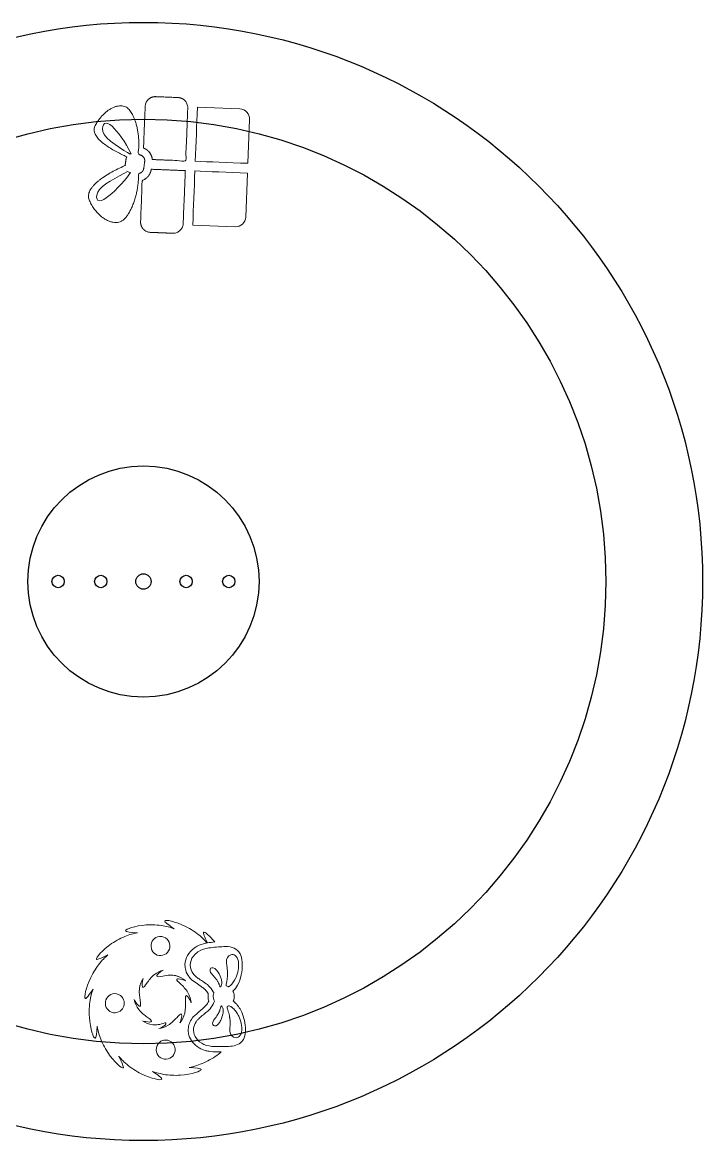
# Model space of a CAD drawing. Header units: inches. Extents: x 17704.8 to 17804.7, y 16344.8 to 16384.9.
# Drawn here: x 17793.46 to 17797.45, y 16365.11 to 16371.67 of the extents above; entities that cross this region are included whole.
import ezdxf

# ---------------------------------------------------------------- set-up
doc = ezdxf.new("R2010")
doc.units = ezdxf.units.IN
doc.header["$MEASUREMENT"] = 0
doc.layers.add('Layer 1', color=7, linetype='Continuous')

msp = doc.modelspace()

# ---------------------------------------------------------------- linework, layer by layer
at = {"color": 1, "linetype": 'ByBlock'}
msp.add_circle((17794.1726, 16368.3911), 3.2765, dxfattribs=at)
at = {"color": 3, "linetype": 'ByBlock'}
for centre, radius in [((17794.1726, 16368.3911), 2.7095), ((17794.1726, 16368.3911), 0.6772), ((17794.1726, 16368.3911), 0.045), ((17793.6726, 16368.3911), 0.0365), ((17793.9226, 16368.3911), 0.0365), ((17794.4226, 16368.3911), 0.0365), ((17794.6726, 16368.3911), 0.0365)]:
    msp.add_circle(centre, radius, dxfattribs=at)
at = {"layer": 'Layer 1', "color": 2, "lineweight": 0}
for points, weights, knots in [([(17794.3758, 16371.227), (17794.3758, 16371.227), (17794.2441, 16371.2322), (17794.2441, 16371.2322), (17794.2116, 16371.2335), (17794.1839, 16371.2078), (17794.1827, 16371.1752), (17794.1827, 16371.1752), (17794.173, 16370.9311), (17794.173, 16370.9311), (17794.2025, 16370.9201), (17794.2215, 16370.8951), (17794.2243, 16370.8638), (17794.2896, 16370.8612), (17794.3549, 16370.8586), (17794.4202, 16370.856), (17794.4202, 16370.856), (17794.4325, 16371.1653), (17794.4325, 16371.1653), (17794.4338, 16371.1979), (17794.4083, 16371.2257), (17794.3758, 16371.227)], [1, 1, 1, 1, 1, 1, 1, 1, 1, 1, 0.897236636916, 0.897236636916, 1, 1, 1, 1, 1, 1, 1, 1, 1, 1], [0, 0, 0, 0, 1, 1, 1, 2, 2, 2, 3, 3, 3, 4.125261, 4.125261, 4.125261, 5.125261, 5.125261, 5.125261, 6.125261, 6.125261, 6.125261, 7.125261, 7.125261, 7.125261, 7.125261]), ([(17793.8907, 16371.0642), (17793.8521, 16370.9919), (17793.9908, 16370.9174), (17794.0751, 16370.88), (17794.0729, 16370.8762), (17794.0714, 16370.8722), (17794.0708, 16370.8676), (17794.0708, 16370.8676), (17794.0652, 16370.8289), (17794.0652, 16370.8289), (17793.9697, 16370.7859), (17793.8203, 16370.704), (17793.8559, 16370.6244), (17793.9076, 16370.509), (17794.0154, 16370.4618), (17794.0655, 16370.52), (17794.1068, 16370.5682), (17794.1436, 16370.6619), (17794.1443, 16370.7817), (17794.1603, 16370.7839), (17794.1717, 16370.7952), (17794.1741, 16370.8112), (17794.1765, 16370.8253), (17794.1785, 16370.8394), (17794.1801, 16370.8536), (17794.1819, 16370.873), (17794.1698, 16370.8884), (17794.1505, 16370.8913), (17794.1474, 16370.8918), (17794.1442, 16370.8923), (17794.1411, 16370.8926), (17794.1564, 16371.014), (17794.127, 16371.1096), (17794.0886, 16371.1565), (17794.0466, 16371.208), (17793.9451, 16371.1663), (17793.8907, 16371.0642)], [1, 1, 1, 1, 1, 1, 1, 1, 1, 1, 1, 1, 1, 1, 1, 1, 1, 1, 1, 0.865917913599, 0.865917913599, 1, 0.999749960957, 0.999749960957, 1, 0.818790837186, 0.818790837186, 1, 0.999822457114, 0.999822457114, 1, 1, 1, 1, 1, 1, 1], [0, 0, 0, 0, 1, 1, 1, 2, 2, 2, 3, 3, 3, 4, 4, 4, 5, 5, 5, 6, 6, 6, 7.290741, 7.290741, 7.290741, 7.34552, 7.34552, 7.34552, 8.855768, 8.855768, 8.855768, 8.901927, 8.901927, 8.901927, 9.901927, 9.901927, 9.901927, 10.901927, 10.901927, 10.901927, 10.901927]), ([(17794.1559, 16370.4988), (17794.1546, 16370.4661), (17794.1801, 16370.4383), (17794.2126, 16370.437), (17794.2126, 16370.437), (17794.3443, 16370.4318), (17794.3443, 16370.4318), (17794.3768, 16370.4305), (17794.4044, 16370.4562), (17794.4057, 16370.4889), (17794.4057, 16370.4889), (17794.418, 16370.7989), (17794.418, 16370.7989), (17794.3514, 16370.8015), (17794.2849, 16370.8042), (17794.2183, 16370.8068), (17794.2182, 16370.8059), (17794.218, 16370.805), (17794.2179, 16370.8042), (17794.2133, 16370.7743), (17794.194, 16370.7511), (17794.1655, 16370.7413), (17794.1635, 16370.6908), (17794.1559, 16370.4988), (17794.1559, 16370.4988)], [1, 1, 1, 1, 1, 1, 1, 1, 1, 1, 1, 1, 1, 1, 1, 1, 0.999999127394, 0.999999127394, 1, 0.904100315766, 0.904100315766, 1, 1, 1, 1], [0, 0, 0, 0, 1, 1, 1, 2, 2, 2, 3, 3, 3, 4, 4, 4, 5, 5, 5, 5.003236, 5.003236, 5.003236, 6.089282, 6.089282, 6.089282, 6.957899, 6.957899, 6.957899, 6.957899])]:
    msp.add_rational_spline(points, weights, degree=3, knots=knots, dxfattribs=at)
for points, knots in [([(17794.738, 16371.1602), (17794.738, 16371.1602), (17794.489, 16371.1701), (17794.489, 16371.1701), (17794.4848, 16371.0647), (17794.4806, 16370.9592), (17794.4764, 16370.8538), (17794.5555, 16370.8506), (17794.6699, 16370.8461), (17794.7844, 16370.8416), (17794.7844, 16370.8416), (17794.7946, 16371.0986), (17794.7946, 16371.0986), (17794.7959, 16371.1312), (17794.7703, 16371.1589), (17794.738, 16371.1602)], [0, 0, 0, 0, 1, 1, 1, 2, 2, 2, 3, 3, 3, 4, 4, 4, 5, 5, 5, 5]), ([(17793.9344, 16371.0278), (17793.9253, 16371.0778), (17793.9548, 16371.0909), (17793.9886, 16371.0589), (17794.0216, 16371.0279), (17794.0679, 16370.9673), (17794.0999, 16370.8969), (17794.0982, 16370.8966), (17794.0966, 16370.8963), (17794.095, 16370.8958), (17794.0638, 16370.9133), (17793.9424, 16370.9842), (17793.9344, 16371.0278)], [0, 0, 0, 0, 1, 1, 1, 2, 2, 2, 3, 3, 3, 4, 4, 4, 4]), ([(17794.0977, 16370.787), (17794.0501, 16370.7219), (17793.9937, 16370.6673), (17793.9551, 16370.6386), (17793.9123, 16370.6067), (17793.8844, 16370.6213), (17793.9054, 16370.6731), (17793.9208, 16370.7113), (17794.0258, 16370.7664), (17794.0802, 16370.793), (17794.0843, 16370.7902), (17794.089, 16370.7882), (17794.0943, 16370.7874), (17794.0943, 16370.7874), (17794.0977, 16370.787), (17794.0977, 16370.787)], [0, 0, 0, 0, 1, 1, 1, 2, 2, 2, 3, 3, 3, 4, 4, 4, 5, 5, 5, 5]), ([(17794.7719, 16370.5266), (17794.7719, 16370.5266), (17794.7821, 16370.7845), (17794.7821, 16370.7845), (17794.6677, 16370.789), (17794.5532, 16370.7935), (17794.4742, 16370.7967), (17794.47, 16370.691), (17794.4658, 16370.5853), (17794.4616, 16370.4796), (17794.4616, 16370.4796), (17794.7106, 16370.4697), (17794.7106, 16370.4697), (17794.743, 16370.4684), (17794.7706, 16370.4941), (17794.7719, 16370.5266)], [0, 0, 0, 0, 1, 1, 1, 2, 2, 2, 3, 3, 3, 4, 4, 4, 5, 5, 5, 5]), ([(17794.4406, 16366.0735), (17794.4312, 16366.0856), (17794.4244, 16366.0989), (17794.4204, 16366.1128), (17794.4188, 16366.1184), (17794.4177, 16366.124), (17794.417, 16366.1298), (17794.4167, 16366.1324), (17794.4163, 16366.1351), (17794.4162, 16366.1378), (17794.416, 16366.141), (17794.416, 16366.1442), (17794.4161, 16366.1474), (17794.4174, 16366.1837), (17794.4369, 16366.2185), (17794.4696, 16366.2428), (17794.4714, 16366.2442), (17794.4733, 16366.2455), (17794.4752, 16366.2468), (17794.4904, 16366.2574), (17794.5073, 16366.2641), (17794.5248, 16366.2687), (17794.5317, 16366.2705), (17794.5386, 16366.2719), (17794.5456, 16366.2732), (17794.5369, 16366.2834), (17794.5219, 16366.2993), (17794.5022, 16366.3157), (17794.479, 16366.3352), (17794.4493, 16366.3549), (17794.4194, 16366.3697), (17794.3595, 16366.3997), (17794.301, 16366.4111), (17794.2978, 16366.402), (17794.2952, 16366.3952), (17794.3206, 16366.3788), (17794.3527, 16366.3561), (17794.3525, 16366.3562), (17794.3523, 16366.3563), (17794.3522, 16366.3563), (17794.341, 16366.3607), (17794.3173, 16366.3684), (17794.2876, 16366.3734), (17794.2579, 16366.3786), (17794.2225, 16366.3805), (17794.1894, 16366.3782), (17794.1227, 16366.3739), (17794.0665, 16366.354), (17794.0682, 16366.3445), (17794.0693, 16366.3373), (17794.0993, 16366.3359), (17794.1382, 16366.3326), (17794.1381, 16366.3325), (17794.1379, 16366.3325), (17794.1377, 16366.3325), (17794.1259, 16366.3306), (17794.1016, 16366.3253), (17794.0734, 16366.3145), (17794.0452, 16366.3039), (17794.0136, 16366.2876), (17793.9861, 16366.2688), (17793.9306, 16366.2312), (17793.8917, 16366.1855), (17793.8978, 16366.1781), (17793.9023, 16366.1724), (17793.929, 16366.1865), (17793.9643, 16366.2033), (17793.9642, 16366.2032), (17793.9641, 16366.2031), (17793.9639, 16366.203), (17793.9546, 16366.1954), (17793.9362, 16366.1784), (17793.9171, 16366.1548), (17793.8979, 16366.1313), (17793.8786, 16366.1011), (17793.8641, 16366.0708), (17793.8345, 16366.0101), (17793.8234, 16365.9507), (17793.8324, 16365.9474), (17793.8391, 16365.9447), (17793.8552, 16365.9705), (17793.8775, 16366.003), (17793.8775, 16366.0029), (17793.8774, 16366.0027), (17793.8773, 16366.0025), (17793.873, 16365.9912), (17793.8655, 16365.9671), (17793.8606, 16365.937), (17793.8555, 16365.9069), (17793.8537, 16365.8709), (17793.856, 16365.8373), (17793.8604, 16365.7696), (17793.88, 16365.7125), (17793.8894, 16365.7142), (17793.8965, 16365.7153), (17793.8978, 16365.7458), (17793.901, 16365.7854), (17793.9011, 16365.7852), (17793.9011, 16365.785), (17793.9011, 16365.7848), (17793.903, 16365.7728), (17793.9083, 16365.7481), (17793.9189, 16365.7195), (17793.9294, 16365.6908), (17793.9455, 16365.6587), (17793.9641, 16365.6308), (17794.0012, 16365.5743), (17794.0463, 16365.5348), (17794.0536, 16365.541), (17794.0592, 16365.5456), (17794.0453, 16365.5727), (17794.0286, 16365.6086), (17794.0287, 16365.6085), (17794.0288, 16365.6083), (17794.029, 16365.6082), (17794.0366, 16365.5987), (17794.0533, 16365.58), (17794.0766, 16365.5606), (17794.0998, 16365.5411), (17794.1295, 16365.5214), (17794.1594, 16365.5066), (17794.2193, 16365.4765), (17794.2778, 16365.4652), (17794.281, 16365.4743), (17794.2836, 16365.4811), (17794.2582, 16365.4975), (17794.2261, 16365.5202), (17794.2263, 16365.5201), (17794.2265, 16365.52), (17794.2266, 16365.5199), (17794.2378, 16365.5156), (17794.2615, 16365.5079), (17794.2912, 16365.5028), (17794.3209, 16365.4977), (17794.3563, 16365.4958), (17794.3894, 16365.4981), (17794.4561, 16365.5024), (17794.5123, 16365.5223), (17794.5106, 16365.5318), (17794.5095, 16365.539), (17794.4795, 16365.5403), (17794.4405, 16365.5437), (17794.4407, 16365.5437), (17794.4409, 16365.5437), (17794.4411, 16365.5438), (17794.4529, 16365.5456), (17794.4772, 16365.551), (17794.5054, 16365.5617), (17794.5336, 16365.5723), (17794.5652, 16365.5886), (17794.5927, 16365.6075), (17794.6058, 16365.6163), (17794.6178, 16365.6256), (17794.6287, 16365.6347), (17794.6283, 16365.6347), (17794.628, 16365.6347), (17794.6277, 16365.6347), (17794.6065, 16365.6345), (17794.5839, 16365.6342), (17794.5616, 16365.6372), (17794.5542, 16365.6382), (17794.5468, 16365.6395), (17794.5395, 16365.6414), (17794.5252, 16365.645), (17794.5113, 16365.6503), (17794.4983, 16365.6585), (17794.4688, 16365.6761), (17794.4479, 16365.7027), (17794.4394, 16365.7327), (17794.438, 16365.7376), (17794.4369, 16365.7426), (17794.4362, 16365.7477), (17794.4357, 16365.7509), (17794.4354, 16365.7541), (17794.4353, 16365.7573), (17794.4349, 16365.7636), (17794.4353, 16365.77), (17794.4361, 16365.7762), (17794.4389, 16365.7988), (17794.4486, 16365.8205), (17794.4647, 16365.8395), (17794.5193, 16365.8882), (17794.53, 16365.8968), (17794.5386, 16365.9063), (17794.5448, 16365.914), (17794.5503, 16365.9225), (17794.5555, 16365.9325), (17794.5532, 16365.9399), (17794.5517, 16365.9477), (17794.5513, 16365.9558), (17794.5509, 16365.9629), (17794.5515, 16365.9699), (17794.5526, 16365.9766), (17794.5467, 16365.9856), (17794.5406, 16365.9931), (17794.5339, 16365.9998), (17794.5316, 16366.0019), (17794.5292, 16366.0038), (17794.5268, 16366.0058), (17794.5186, 16366.0123), (17794.5094, 16366.0182), (17794.4529, 16366.0596), (17794.4484, 16366.064), (17794.4442, 16366.0686), (17794.4406, 16366.0735)], [0, 0, 0, 0, 1, 1, 1, 2, 2, 2, 3, 3, 3, 4, 4, 4, 5, 5, 5, 6, 6, 6, 7, 7, 7, 8, 8, 8, 9, 9, 9, 10, 10, 10, 11, 11, 11, 12, 12, 12, 13, 13, 13, 14, 14, 14, 15, 15, 15, 16, 16, 16, 17, 17, 17, 18, 18, 18, 19, 19, 19, 20, 20, 20, 21, 21, 21, 22, 22, 22, 23, 23, 23, 24, 24, 24, 25, 25, 25, 26, 26, 26, 27, 27, 27, 28, 28, 28, 29, 29, 29, 30, 30, 30, 31, 31, 31, 32, 32, 32, 33, 33, 33, 34, 34, 34, 35, 35, 35, 36, 36, 36, 37, 37, 37, 38, 38, 38, 39, 39, 39, 40, 40, 40, 41, 41, 41, 42, 42, 42, 43, 43, 43, 44, 44, 44, 45, 45, 45, 46, 46, 46, 47, 47, 47, 48, 48, 48, 49, 49, 49, 50, 50, 50, 51, 51, 51, 52, 52, 52, 53, 53, 53, 54, 54, 54, 55, 55, 55, 56, 56, 56, 57, 57, 57, 58, 58, 58, 59, 59, 59, 60, 60, 60, 61, 61, 61, 62, 62, 62, 63, 63, 63, 64, 64, 64, 65, 65, 65, 66, 66, 66, 67, 67, 67, 68, 68, 68, 68]), ([(17794.5252, 16366.3352), (17794.5199, 16366.3309), (17794.5321, 16366.3065), (17794.5475, 16366.2735), (17794.562, 16366.2759), (17794.5766, 16366.2773), (17794.5907, 16366.2786), (17794.5603, 16366.3165), (17794.5309, 16366.3401), (17794.5252, 16366.3352)], [0, 0, 0, 0, 1, 1, 1, 2, 2, 2, 3, 3, 3, 3]), ([(17794.311, 16366.2951), (17794.3207, 16366.2856), (17794.327, 16366.2725), (17794.3277, 16366.2577), (17794.3293, 16366.2268), (17794.3058, 16366.2004), (17794.2753, 16366.1989), (17794.2447, 16366.1974), (17794.2188, 16366.2212), (17794.2172, 16366.2522), (17794.2157, 16366.2818), (17794.2372, 16366.3072), (17794.2658, 16366.3107), (17794.267, 16366.3108), (17794.2683, 16366.311), (17794.2696, 16366.3111), (17794.2856, 16366.3119), (17794.3004, 16366.3056), (17794.311, 16366.2951)], [0, 0, 0, 0, 1, 1, 1, 2, 2, 2, 3, 3, 3, 4, 4, 4, 5, 5, 5, 6, 6, 6, 6]), ([(17794.5608, 16366.2442), (17794.5592, 16366.244), (17794.5575, 16366.2437), (17794.5559, 16366.2434), (17794.5338, 16366.2399), (17794.5123, 16366.2342), (17794.4945, 16366.2227), (17794.4922, 16366.2212), (17794.4899, 16366.2196), (17794.4877, 16366.2178), (17794.4517, 16366.1911), (17794.4387, 16366.1516), (17794.4516, 16366.1161), (17794.4567, 16366.102), (17794.4659, 16366.0885), (17794.4795, 16366.0767), (17794.4857, 16366.0713), (17794.4922, 16366.0665), (17794.4989, 16366.0619), (17794.5075, 16366.056), (17794.5162, 16366.0505), (17794.5248, 16366.0449), (17794.5352, 16366.038), (17794.5455, 16366.0309), (17794.5547, 16366.0224), (17794.5547, 16366.0224), (17794.5547, 16366.0224), (17794.5547, 16366.0224), (17794.5656, 16366.0116), (17794.5743, 16365.9999), (17794.582, 16365.9873), (17794.5831, 16365.9854), (17794.5843, 16365.9836), (17794.5853, 16365.9817), (17794.5845, 16365.9793), (17794.5838, 16365.9768), (17794.5832, 16365.9743), (17794.582, 16365.9688), (17794.5814, 16365.9632), (17794.5817, 16365.9573), (17794.582, 16365.9514), (17794.5832, 16365.9458), (17794.5849, 16365.9405), (17794.586, 16365.9373), (17794.5873, 16365.9343), (17794.5888, 16365.9314), (17794.5876, 16365.9287), (17794.5864, 16365.926), (17794.5851, 16365.9234), (17794.579, 16365.9107), (17794.5718, 16365.8987), (17794.5627, 16365.8875), (17794.5623, 16365.887), (17794.5619, 16365.8864), (17794.5615, 16365.8859), (17794.5466, 16365.8692), (17794.5282, 16365.8565), (17794.5109, 16365.8419), (17794.5044, 16365.8364), (17794.498, 16365.8307), (17794.4921, 16365.8244), (17794.4879, 16365.8199), (17794.4844, 16365.8153), (17794.4812, 16365.8106), (17794.4729, 16365.7983), (17794.468, 16365.7854), (17794.4664, 16365.7724), (17794.4622, 16365.739), (17794.4794, 16365.7057), (17794.5143, 16365.6848), (17794.5184, 16365.6823), (17794.5226, 16365.6801), (17794.527, 16365.6782), (17794.546, 16365.6698), (17794.5676, 16365.6668), (17794.5895, 16365.6659), (17794.5926, 16365.6658), (17794.5957, 16365.6657), (17794.5989, 16365.6656), (17794.6008, 16365.6656), (17794.6026, 16365.6656), (17794.6045, 16365.6655), (17794.6197, 16365.6654), (17794.6348, 16365.6659), (17794.6488, 16365.6657), (17794.653, 16365.6658), (17794.6573, 16365.6658), (17794.6617, 16365.666), (17794.6892, 16365.6668), (17794.7196, 16365.6706), (17794.7417, 16365.6884), (17794.7687, 16365.7091), (17794.7732, 16365.7468), (17794.7703, 16365.7789), (17794.7671, 16365.813), (17794.7587, 16365.8486), (17794.7426, 16365.8793), (17794.7374, 16365.8892), (17794.7315, 16365.8985), (17794.7246, 16365.9072), (17794.7214, 16365.9112), (17794.7179, 16365.9151), (17794.7143, 16365.9188), (17794.7095, 16365.9238), (17794.7042, 16365.9284), (17794.6986, 16365.9328), (17794.703, 16365.942), (17794.7053, 16365.9524), (17794.7048, 16365.9634), (17794.7043, 16365.9733), (17794.7015, 16365.9826), (17794.697, 16365.9907), (17794.7076, 16366.0008), (17794.7163, 16366.0124), (17794.7235, 16366.0249), (17794.7446, 16366.0619), (17794.752, 16366.1073), (17794.7517, 16366.1497), (17794.7514, 16366.182), (17794.7431, 16366.219), (17794.7143, 16366.2369), (17794.6867, 16366.2549), (17794.6499, 16366.253), (17794.6195, 16366.2502), (17794.6171, 16366.25), (17794.6146, 16366.2497), (17794.612, 16366.2495), (17794.5971, 16366.248), (17794.5811, 16366.2468), (17794.5652, 16366.2448), (17794.5637, 16366.2446), (17794.5623, 16366.2444), (17794.5608, 16366.2442)], [0, 0, 0, 0, 1, 1, 1, 2, 2, 2, 3, 3, 3, 4, 4, 4, 5, 5, 5, 6, 6, 6, 7, 7, 7, 8, 8, 8, 9, 9, 9, 10, 10, 10, 11, 11, 11, 12, 12, 12, 13, 13, 13, 14, 14, 14, 15, 15, 15, 16, 16, 16, 17, 17, 17, 18, 18, 18, 19, 19, 19, 20, 20, 20, 21, 21, 21, 22, 22, 22, 23, 23, 23, 24, 24, 24, 25, 25, 25, 26, 26, 26, 27, 27, 27, 28, 28, 28, 29, 29, 29, 30, 30, 30, 31, 31, 31, 32, 32, 32, 33, 33, 33, 34, 34, 34, 35, 35, 35, 36, 36, 36, 37, 37, 37, 38, 38, 38, 39, 39, 39, 40, 40, 40, 41, 41, 41, 42, 42, 42, 43, 43, 43, 44, 44, 44, 44]), ([(17794.7292, 16366.1255), (17794.7278, 16366.111), (17794.7243, 16366.0942), (17794.7184, 16366.0784), (17794.7171, 16366.0748), (17794.7157, 16366.0711), (17794.7141, 16366.0676), (17794.7056, 16366.0488), (17794.6935, 16366.0332), (17794.6825, 16366.0243), (17794.6825, 16366.0242), (17794.6825, 16366.0242), (17794.6825, 16366.0242), (17794.6781, 16366.0206), (17794.674, 16366.0181), (17794.6704, 16366.0164), (17794.6699, 16366.0167), (17794.6694, 16366.0169), (17794.6688, 16366.0172), (17794.6686, 16366.0173), (17794.6683, 16366.0174), (17794.668, 16366.0176), (17794.6644, 16366.0192), (17794.6606, 16366.0204), (17794.6567, 16366.0213), (17794.6564, 16366.0258), (17794.6577, 16366.0322), (17794.6593, 16366.0397), (17794.6601, 16366.0434), (17794.661, 16366.0476), (17794.6618, 16366.0519), (17794.6635, 16366.061), (17794.6651, 16366.0711), (17794.6656, 16366.0815), (17794.6656, 16366.0817), (17794.6656, 16366.0819), (17794.6656, 16366.0821), (17794.6676, 16366.1122), (17794.6602, 16366.1443), (17794.6587, 16366.1551), (17794.6584, 16366.1569), (17794.6584, 16366.1588), (17794.6584, 16366.1606), (17794.6578, 16366.1801), (17794.6676, 16366.1991), (17794.685, 16366.2041), (17794.6932, 16366.2065), (17794.7019, 16366.2044), (17794.7095, 16366.1992), (17794.7193, 16366.1925), (17794.7271, 16366.1806), (17794.7293, 16366.1647), (17794.7302, 16366.1578), (17794.731, 16366.1434), (17794.7292, 16366.1255)], [0, 0, 0, 0, 1, 1, 1, 2, 2, 2, 3, 3, 3, 4, 4, 4, 5, 5, 5, 6, 6, 6, 7, 7, 7, 8, 8, 8, 9, 9, 9, 10, 10, 10, 11, 11, 11, 12, 12, 12, 13, 13, 13, 14, 14, 14, 15, 15, 15, 16, 16, 16, 17, 17, 17, 18, 18, 18, 18]), ([(17794.2987, 16365.8054), (17794.2692, 16365.7936), (17794.2477, 16365.7912), (17794.2272, 16365.7937), (17794.2044, 16365.7962), (17794.1839, 16365.8049), (17794.168, 16365.8159), (17794.1737, 16365.8142), (17794.1791, 16365.8128), (17794.1841, 16365.8119), (17794.2046, 16365.8079), (17794.2182, 16365.8093), (17794.2196, 16365.814), (17794.221, 16365.8189), (17794.2102, 16365.8266), (17794.1948, 16365.8378), (17794.1794, 16365.8489), (17794.1597, 16365.8641), (17794.1452, 16365.8829), (17794.1308, 16365.9009), (17794.1223, 16365.9219), (17794.1187, 16365.941), (17794.1215, 16365.9357), (17794.1244, 16365.9308), (17794.1273, 16365.9266), (17794.1297, 16365.923), (17794.1321, 16365.9198), (17794.1345, 16365.9169), (17794.1345, 16365.9169), (17794.1345, 16365.9169), (17794.1345, 16365.9168), (17794.1355, 16365.9155), (17794.1365, 16365.9143), (17794.1375, 16365.9132), (17794.1376, 16365.9131), (17794.1377, 16365.913), (17794.1378, 16365.9129), (17794.1393, 16365.9113), (17794.1407, 16365.9098), (17794.1421, 16365.9085), (17794.1435, 16365.9072), (17794.1447, 16365.9061), (17794.1459, 16365.9052), (17794.146, 16365.9051), (17794.1461, 16365.905), (17794.1462, 16365.905), (17794.1467, 16365.9046), (17794.1472, 16365.9043), (17794.1477, 16365.904), (17794.1482, 16365.9038), (17794.1486, 16365.9035), (17794.149, 16365.9033), (17794.1494, 16365.9031), (17794.1497, 16365.9029), (17794.1501, 16365.9028), (17794.1506, 16365.9026), (17794.151, 16365.9025), (17794.1514, 16365.9025), (17794.1517, 16365.9024), (17794.1519, 16365.9023), (17794.1522, 16365.9023), (17794.1528, 16365.9023), (17794.1534, 16365.9024), (17794.1538, 16365.9026), (17794.1544, 16365.9029), (17794.1547, 16365.9034), (17794.1551, 16365.9039), (17794.1552, 16365.9041), (17794.1553, 16365.9044), (17794.1554, 16365.9046), (17794.1556, 16365.905), (17794.1557, 16365.9054), (17794.1559, 16365.906), (17794.1559, 16365.9063), (17794.156, 16365.9067), (17794.1561, 16365.907), (17794.1561, 16365.9076), (17794.1562, 16365.9082), (17794.1562, 16365.9088), (17794.1562, 16365.9093), (17794.1563, 16365.9097), (17794.1563, 16365.9102), (17794.1563, 16365.9109), (17794.1563, 16365.9117), (17794.1562, 16365.9126), (17794.1562, 16365.9135), (17794.1561, 16365.9146), (17794.156, 16365.9157), (17794.1559, 16365.9164), (17794.1559, 16365.9172), (17794.1558, 16365.9179), (17794.1557, 16365.9189), (17794.1556, 16365.9199), (17794.1554, 16365.9209), (17794.1553, 16365.9215), (17794.1553, 16365.9221), (17794.1552, 16365.9228), (17794.155, 16365.9239), (17794.1548, 16365.9251), (17794.1546, 16365.9263), (17794.1546, 16365.9264), (17794.1546, 16365.9266), (17794.1546, 16365.9267), (17794.1541, 16365.93), (17794.1535, 16365.9335), (17794.1529, 16365.9373), (17794.1497, 16365.9562), (17794.1463, 16365.9811), (17794.1491, 16366.0047), (17794.1515, 16366.0278), (17794.1601, 16366.0487), (17794.1709, 16366.0647), (17794.1692, 16366.059), (17794.1679, 16366.0535), (17794.1669, 16366.0485), (17794.1631, 16366.0276), (17794.1645, 16366.0138), (17794.1691, 16366.0124), (17794.1739, 16366.0109), (17794.1815, 16366.0219), (17794.1925, 16366.0376), (17794.2035, 16366.0532), (17794.2184, 16366.0732), (17794.2369, 16366.0879), (17794.2528, 16366.1009), (17794.271, 16366.1092), (17794.2882, 16366.1134), (17794.2833, 16366.1107), (17794.2788, 16366.1079), (17794.2748, 16366.1052), (17794.2572, 16366.093), (17794.2484, 16366.082), (17794.2507, 16366.0777), (17794.2532, 16366.073), (17794.2665, 16366.0754), (17794.2856, 16366.0786), (17794.3153, 16366.0863), (17794.34, 16366.0868), (17794.3628, 16366.081), (17794.3851, 16366.0758), (17794.4045, 16366.0647), (17794.4188, 16366.0518), (17794.4134, 16366.0543), (17794.4082, 16366.0562), (17794.4034, 16366.0578), (17794.3835, 16366.0643), (17794.3698, 16366.0645), (17794.3679, 16366.06), (17794.3659, 16366.0554), (17794.3757, 16366.0463), (17794.3896, 16366.0333), (17794.4035, 16366.0204), (17794.4213, 16366.0029), (17794.4334, 16365.9826), (17794.4455, 16365.9629), (17794.4513, 16365.9411), (17794.4525, 16365.9217), (17794.4504, 16365.9273), (17794.4481, 16365.9324), (17794.4458, 16365.937), (17794.4438, 16365.9409), (17794.4418, 16365.9444), (17794.4399, 16365.9475), (17794.4399, 16365.9475), (17794.4399, 16365.9475), (17794.4398, 16365.9476), (17794.439, 16365.949), (17794.4381, 16365.9503), (17794.4372, 16365.9516), (17794.4372, 16365.9516), (17794.4371, 16365.9517), (17794.437, 16365.9518), (17794.4358, 16365.9537), (17794.4345, 16365.9553), (17794.4333, 16365.9568), (17794.4321, 16365.9583), (17794.431, 16365.9595), (17794.4299, 16365.9605), (17794.4298, 16365.9606), (17794.4297, 16365.9607), (17794.4296, 16365.9608), (17794.4292, 16365.9612), (17794.4287, 16365.9615), (17794.4283, 16365.9619), (17794.4279, 16365.9622), (17794.4274, 16365.9625), (17794.4271, 16365.9628), (17794.4267, 16365.963), (17794.4264, 16365.9632), (17794.4261, 16365.9634), (17794.4256, 16365.9636), (17794.4252, 16365.9638), (17794.4248, 16365.9639), (17794.4245, 16365.964), (17794.4243, 16365.9641), (17794.4241, 16365.9641), (17794.4234, 16365.9642), (17794.4228, 16365.9642), (17794.4223, 16365.964), (17794.4218, 16365.9638), (17794.4214, 16365.9634), (17794.421, 16365.9629), (17794.4208, 16365.9627), (17794.4207, 16365.9625), (17794.4206, 16365.9623), (17794.4203, 16365.9619), (17794.4201, 16365.9615), (17794.4199, 16365.9609), (17794.4198, 16365.9606), (17794.4197, 16365.9603), (17794.4196, 16365.9599), (17794.4195, 16365.9594), (17794.4193, 16365.9588), (17794.4192, 16365.9582), (17794.4192, 16365.9577), (17794.4191, 16365.9573), (17794.419, 16365.9568), (17794.4189, 16365.9561), (17794.4189, 16365.9553), (17794.4188, 16365.9544), (17794.4187, 16365.9535), (17794.4186, 16365.9524), (17794.4186, 16365.9513), (17794.4186, 16365.9506), (17794.4186, 16365.9498), (17794.4186, 16365.9491), (17794.4185, 16365.9481), (17794.4186, 16365.9471), (17794.4186, 16365.9461), (17794.4186, 16365.9454), (17794.4186, 16365.9449), (17794.4186, 16365.9442), (17794.4186, 16365.943), (17794.4186, 16365.9418), (17794.4187, 16365.9406), (17794.4187, 16365.9405), (17794.4187, 16365.9403), (17794.4187, 16365.9402), (17794.4188, 16365.9369), (17794.4189, 16365.9333), (17794.4191, 16365.9295), (17794.4199, 16365.9104), (17794.4202, 16365.8852), (17794.4146, 16365.8621), (17794.4094, 16365.8395), (17794.3983, 16365.8198), (17794.3857, 16365.8052), (17794.3881, 16365.8107), (17794.39, 16365.816), (17794.3916, 16365.8209), (17794.398, 16365.8411), (17794.3983, 16365.855), (17794.3939, 16365.8569), (17794.3893, 16365.859), (17794.3803, 16365.849), (17794.3675, 16365.8348), (17794.3548, 16365.8207), (17794.3375, 16365.8026), (17794.3174, 16365.7903), (17794.3, 16365.7792), (17794.2809, 16365.7732), (17794.2634, 16365.7712), (17794.2685, 16365.7733), (17794.2733, 16365.7755), (17794.2776, 16365.7777), (17794.2966, 16365.7877), (17794.3066, 16365.7975), (17794.3048, 16365.8021), (17794.3042, 16365.8038), (17794.3021, 16365.8049), (17794.2987, 16365.8054)], [0, 0, 0, 0, 0.881807, 0.881807, 0.881807, 1.881807, 1.881807, 1.881807, 2.881807, 2.881807, 2.881807, 3.881807, 3.881807, 3.881807, 4.881807, 4.881807, 4.881807, 5.881807, 5.881807, 5.881807, 6.881807, 6.881807, 6.881807, 7.881807, 7.881807, 7.881807, 8.881807, 8.881807, 8.881807, 9.881807, 9.881807, 9.881807, 10.881807, 10.881807, 10.881807, 11.881807, 11.881807, 11.881807, 12.881807, 12.881807, 12.881807, 13.881807, 13.881807, 13.881807, 14.881807, 14.881807, 14.881807, 15.881807, 15.881807, 15.881807, 16.881807, 16.881807, 16.881807, 17.881807, 17.881807, 17.881807, 18.881807, 18.881807, 18.881807, 19.881807, 19.881807, 19.881807, 20.881807, 20.881807, 20.881807, 21.881807, 21.881807, 21.881807, 22.881807, 22.881807, 22.881807, 23.881807, 23.881807, 23.881807, 24.881807, 24.881807, 24.881807, 25.881807, 25.881807, 25.881807, 26.881807, 26.881807, 26.881807, 27.881807, 27.881807, 27.881807, 28.881807, 28.881807, 28.881807, 29.881807, 29.881807, 29.881807, 30.881807, 30.881807, 30.881807, 31.881807, 31.881807, 31.881807, 32.881807, 32.881807, 32.881807, 33.881807, 33.881807, 33.881807, 34.881807, 34.881807, 34.881807, 35.881807, 35.881807, 35.881807, 36.881807, 36.881807, 36.881807, 37.881807, 37.881807, 37.881807, 38.881807, 38.881807, 38.881807, 39.881807, 39.881807, 39.881807, 40.881807, 40.881807, 40.881807, 41.881807, 41.881807, 41.881807, 42.881807, 42.881807, 42.881807, 43.881807, 43.881807, 43.881807, 44.881807, 44.881807, 44.881807, 45.881807, 45.881807, 45.881807, 46.881807, 46.881807, 46.881807, 47.881807, 47.881807, 47.881807, 48.881807, 48.881807, 48.881807, 49.881807, 49.881807, 49.881807, 50.881807, 50.881807, 50.881807, 51.881807, 51.881807, 51.881807, 52.881807, 52.881807, 52.881807, 53.881807, 53.881807, 53.881807, 54.881807, 54.881807, 54.881807, 55.881807, 55.881807, 55.881807, 56.881807, 56.881807, 56.881807, 57.881807, 57.881807, 57.881807, 58.881807, 58.881807, 58.881807, 59.881807, 59.881807, 59.881807, 60.881807, 60.881807, 60.881807, 61.881807, 61.881807, 61.881807, 62.881807, 62.881807, 62.881807, 63.881807, 63.881807, 63.881807, 64.881807, 64.881807, 64.881807, 65.881807, 65.881807, 65.881807, 66.881807, 66.881807, 66.881807, 67.881807, 67.881807, 67.881807, 68.881807, 68.881807, 68.881807, 69.881807, 69.881807, 69.881807, 70.881807, 70.881807, 70.881807, 71.881807, 71.881807, 71.881807, 72.881807, 72.881807, 72.881807, 73.881807, 73.881807, 73.881807, 74.881807, 74.881807, 74.881807, 75.881807, 75.881807, 75.881807, 76.881807, 76.881807, 76.881807, 77.881807, 77.881807, 77.881807, 78.881807, 78.881807, 78.881807, 79.881807, 79.881807, 79.881807, 80.881807, 80.881807, 80.881807, 81.881807, 81.881807, 81.881807, 82.881807, 82.881807, 82.881807, 83.881807, 83.881807, 83.881807, 84.881807, 84.881807, 84.881807, 85.881807, 85.881807, 85.881807, 86.881807, 86.881807, 86.881807, 87.881807, 87.881807, 87.881807, 88.881807, 88.881807, 88.881807, 89.236847, 89.236847, 89.236847, 89.236847]), ([(17794.6171, 16366.0281), (17794.6151, 16366.0335), (17794.6121, 16366.0401), (17794.6083, 16366.0468), (17794.6072, 16366.0487), (17794.6061, 16366.0505), (17794.6048, 16366.0524), (17794.6017, 16366.0573), (17794.5981, 16366.0621), (17794.5945, 16366.0667), (17794.5853, 16366.0781), (17794.5759, 16366.0876), (17794.5724, 16366.0917), (17794.5626, 16366.103), (17794.5591, 16366.1176), (17794.566, 16366.1248), (17794.5729, 16366.1318), (17794.588, 16366.1283), (17794.5991, 16366.1155), (17794.6, 16366.1145), (17794.6012, 16366.113), (17794.6025, 16366.1113), (17794.6094, 16366.1022), (17794.6217, 16366.0837), (17794.6278, 16366.0629), (17794.6288, 16366.0596), (17794.6296, 16366.0562), (17794.6302, 16366.0529), (17794.6318, 16366.0441), (17794.6321, 16366.0356), (17794.6309, 16366.029), (17794.6304, 16366.0258), (17794.6295, 16366.0233), (17794.6287, 16366.0211), (17794.6284, 16366.0205), (17794.6281, 16366.0197), (17794.6278, 16366.0192), (17794.6264, 16366.0166), (17794.6249, 16366.0152), (17794.6236, 16366.0153), (17794.6225, 16366.0155), (17794.6216, 16366.0168), (17794.6208, 16366.0186), (17794.6198, 16366.0206), (17794.6188, 16366.0235), (17794.6175, 16366.0269), (17794.6174, 16366.0273), (17794.6172, 16366.0276), (17794.6171, 16366.0281)], [0, 0, 0, 0, 1, 1, 1, 2, 2, 2, 3, 3, 3, 4, 4, 4, 5, 5, 5, 6, 6, 6, 7, 7, 7, 8, 8, 8, 9, 9, 9, 10, 10, 10, 11, 11, 11, 12, 12, 12, 13, 13, 13, 14, 14, 14, 15, 15, 15, 16, 16, 16, 16]), ([(17794.0597, 16365.9132), (17794.0566, 16365.8865), (17794.035, 16365.8652), (17794.0076, 16365.8638), (17793.9771, 16365.8623), (17793.9511, 16365.8862), (17793.9496, 16365.9171), (17793.948, 16365.9481), (17793.9715, 16365.9745), (17794.002, 16365.976), (17794.0201, 16365.9769), (17794.0366, 16365.9689), (17794.0473, 16365.9557), (17794.0547, 16365.9467), (17794.0594, 16365.9353), (17794.0601, 16365.9227), (17794.0602, 16365.9194), (17794.0601, 16365.9163), (17794.0597, 16365.9132)], [0, 0, 0, 0, 1, 1, 1, 2, 2, 2, 3, 3, 3, 4, 4, 4, 5, 5, 5, 6, 6, 6, 6]), ([(17794.6378, 16365.8908), (17794.6397, 16365.8844), (17794.6403, 16365.8759), (17794.6395, 16365.867), (17794.6392, 16365.8636), (17794.6388, 16365.8602), (17794.6381, 16365.8568), (17794.6356, 16365.8437), (17794.6307, 16365.8313), (17794.626, 16365.8213), (17794.6215, 16365.812), (17794.6171, 16365.8049), (17794.6149, 16365.8016), (17794.605, 16365.7877), (17794.5904, 16365.7827), (17794.5828, 16365.789), (17794.5752, 16365.7954), (17794.5772, 16365.8103), (17794.5858, 16365.8226), (17794.5887, 16365.8266), (17794.5959, 16365.8356), (17794.6032, 16365.8465), (17794.6071, 16365.8523), (17794.611, 16365.8585), (17794.6142, 16365.8649), (17794.6152, 16365.8669), (17794.6162, 16365.8689), (17794.6171, 16365.8708), (17794.6202, 16365.8779), (17794.6226, 16365.8847), (17794.624, 16365.8904), (17794.6241, 16365.8908), (17794.6242, 16365.8911), (17794.6243, 16365.8915), (17794.6252, 16365.8951), (17794.626, 16365.898), (17794.6267, 16365.9002), (17794.6274, 16365.9021), (17794.6281, 16365.9034), (17794.6292, 16365.9037), (17794.6306, 16365.904), (17794.6327, 16365.9022), (17794.6346, 16365.8987), (17794.6347, 16365.8986), (17794.6348, 16365.8985), (17794.6348, 16365.8984), (17794.6359, 16365.8964), (17794.637, 16365.894), (17794.6378, 16365.8908)], [0, 0, 0, 0, 1, 1, 1, 2, 2, 2, 3, 3, 3, 4, 4, 4, 5, 5, 5, 6, 6, 6, 7, 7, 7, 8, 8, 8, 9, 9, 9, 10, 10, 10, 11, 11, 11, 12, 12, 12, 13, 13, 13, 14, 14, 14, 15, 15, 15, 16, 16, 16, 16]), ([(17794.7007, 16365.8874), (17794.7011, 16365.887), (17794.7015, 16365.8867), (17794.7019, 16365.8863), (17794.7029, 16365.8853), (17794.7039, 16365.8843), (17794.7048, 16365.8833), (17794.7055, 16365.8826), (17794.7061, 16365.882), (17794.7068, 16365.8813), (17794.7132, 16365.8744), (17794.7194, 16365.8661), (17794.7247, 16365.8569), (17794.7271, 16365.8528), (17794.7292, 16365.8485), (17794.7313, 16365.8442), (17794.7381, 16365.8297), (17794.7428, 16365.8143), (17794.7455, 16365.8008), (17794.749, 16365.7832), (17794.7496, 16365.7688), (17794.7494, 16365.7618), (17794.7489, 16365.7457), (17794.7421, 16365.7328), (17794.733, 16365.7253), (17794.726, 16365.7194), (17794.7177, 16365.7166), (17794.7094, 16365.7182), (17794.6953, 16365.7208), (17794.6851, 16365.7325), (17794.6807, 16365.7469), (17794.679, 16365.7525), (17794.6781, 16365.7583), (17794.6782, 16365.7643), (17794.6787, 16365.7747), (17794.6824, 16365.8049), (17794.6785, 16365.8334), (17794.6784, 16365.8335), (17794.6784, 16365.8335), (17794.6784, 16365.8336), (17794.6782, 16365.8351), (17794.6781, 16365.8367), (17794.6778, 16365.8383), (17794.6777, 16365.8388), (17794.6776, 16365.8393), (17794.6775, 16365.8398), (17794.6757, 16365.8509), (17794.6729, 16365.8615), (17794.67, 16365.8709), (17794.6691, 16365.8738), (17794.6682, 16365.8766), (17794.6674, 16365.8792), (17794.6642, 16365.8891), (17794.6618, 16365.8969), (17794.6634, 16365.9013), (17794.6661, 16365.9022), (17794.6688, 16365.9033), (17794.6713, 16365.9047), (17794.6758, 16365.9041), (17794.6819, 16365.9015), (17794.689, 16365.8969), (17794.6892, 16365.8967), (17794.6894, 16365.8965), (17794.6896, 16365.8964), (17794.6932, 16365.894), (17794.697, 16365.8909), (17794.7007, 16365.8874)], [0, 0, 0, 0, 1, 1, 1, 2, 2, 2, 3, 3, 3, 4, 4, 4, 5, 5, 5, 6, 6, 6, 7, 7, 7, 8, 8, 8, 9, 9, 9, 10, 10, 10, 11, 11, 11, 12, 12, 12, 13, 13, 13, 14, 14, 14, 15, 15, 15, 16, 16, 16, 17, 17, 17, 18, 18, 18, 19, 19, 19, 20, 20, 20, 21, 21, 21, 22, 22, 22, 22]), ([(17794.3194, 16365.7014), (17794.3408, 16365.6946), (17794.3569, 16365.6748), (17794.3581, 16365.6507), (17794.3597, 16365.6197), (17794.3362, 16365.5934), (17794.3057, 16365.5918), (17794.2751, 16365.5903), (17794.2491, 16365.6142), (17794.2476, 16365.6452), (17794.2467, 16365.664), (17794.255, 16365.6811), (17794.2685, 16365.692), (17794.2772, 16365.699), (17794.2881, 16365.7034), (17794.3, 16365.704), (17794.3068, 16365.7044), (17794.3133, 16365.7034), (17794.3194, 16365.7014)], [0, 0, 0, 0, 1, 1, 1, 2, 2, 2, 3, 3, 3, 4, 4, 4, 5, 5, 5, 6, 6, 6, 6])]:
    msp.add_open_spline(points, degree=3, knots=knots, dxfattribs=at)
msp.add_open_spline([(17794.3534, 16366.0824), (17794.3624, 16366.0814), (17794.371, 16366.0795), (17794.3792, 16366.0768)], degree=3, dxfattribs=at)

doc.saveas('drawing.dxf')
